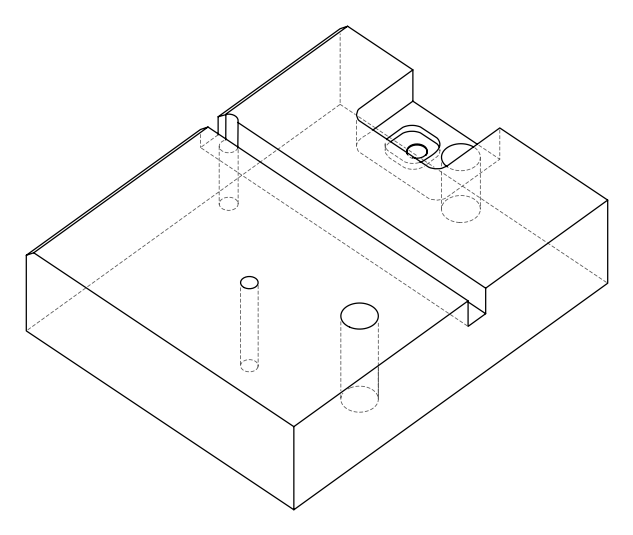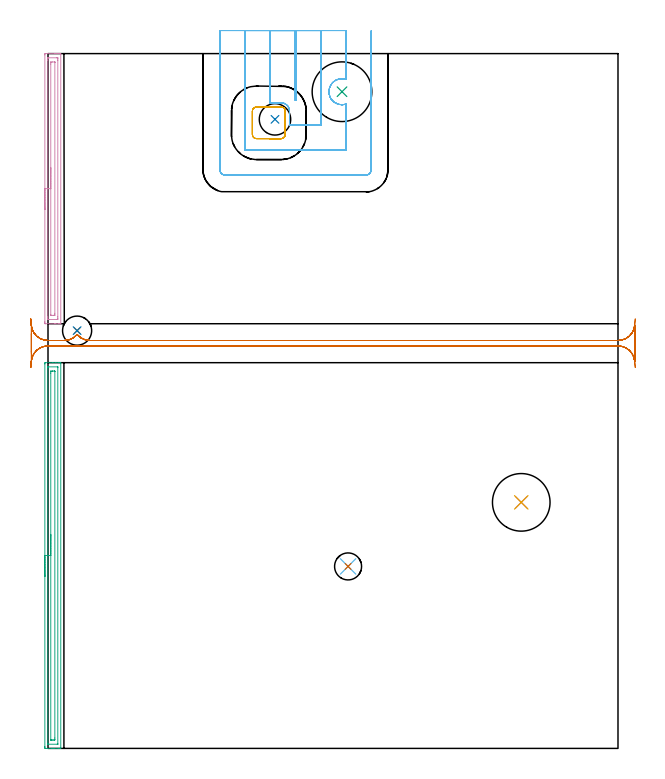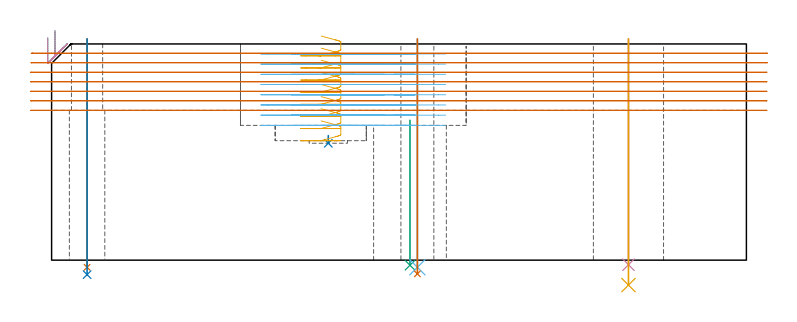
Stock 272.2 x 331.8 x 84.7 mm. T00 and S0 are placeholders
(PLAN: 13 operations, 10 tool changes, 34 min)
(1 DRILL_THROUGH_HOLE_FROM_SOLID_MATERIAL | STEP1HOLE | NXT0301_042 | 0.36 min | 3331 mm3)
(2 DRILL_TO_ENLARGE_THROUGH_HOLE | STEP1HOLE | UGT0301_272 | 0.37 min | 9498 mm3)
(3 INDEXABLE_INSERT_DRILL_THROUGH_HOLE_FROM_SOLID | STEP1HOLE_1 | NXT0302_028 | 0.24 min | 54003 mm3)
(4 INDEXABLE_INSERT_DRILL_THROUGH_HOLE_FROM_SOLID_1 | STEP1HOLE_2 | NXT0302_006 | 0.36 min | 20348 mm3)
(5 DRILL_TO_ENLARGE_THROUGH_HOLE_1 | STEP1HOLE_2 | UGT0301_390 | 0.39 min | 29932 mm3)
(6 DRILL_THROUGH_HOLE_FROM_SOLID_MATERIAL_1 | STEP1HOLE_3 | NXT0301_042 | 0.36 min | 3334 mm3)
(7 DRILL_TO_ENLARGE_THROUGH_HOLE_2 | STEP1HOLE_3 | UGT0301_237 | 0.37 min | 7713 mm3)
(8 INDEXABLE_INSERT_DRILL_BLIND_HOLE_FROM_SOLID | STEP1POCKET | UGT0302_001 | 0.02 min | 6861 mm3)
(9 AREA_MILL | FG_CHAMFER_SURFACE | UGT0205_001 | 4.63 min | 5460 mm3)
(10 AREA_MILL_1 | FG_CHAMFER_SURFACE_1 | UGT0205_001 | 3.3 min | 3863 mm3)
(11 MILL_RECTANGULAR_POCKET | POCKET_RECTANGULAR_STRAIGHT | UGT0201_094 | Follow Part, ap 5, ae 75% | 1.92 min | 36137 mm3)
(12 MILL_SLOT | SLOT_PARTIAL_RECTANGULAR | UGT0201_008 | Follow Part, ap 4, ae 75% | 12.9 min | 128442 mm3)
(13 MILL_RECTANGULAR_SLOT | SLOT_RECTANGULAR | UGT0201_008 | Follow Part, ap 4, ae 75% | 8.75 min | 128257 mm3)
(TOOL NXT0301_042 | Carbide Drill 7.1mm [860.1-0710-057A1-MM 2214] | D7.1 PA140 FL85 Z2)
(TOOL UGT0301_272 | Twist Drill 13.9 mm | D13.9 PA118 FL108 Z2)
(TOOL NXT0302_028 | Index. Insert Drill 28.5mm [880-D2850L32-03] | D28.5 PA176 FL86 Z2)
(TOOL NXT0302_006 | Index. Insert Drill 17.5mm [880-D1750L25-05] | D17.5 PA176 FL88 Z2)
(TOOL UGT0301_390 | Twist Drill 27.5 mm | D27.5 PA118 FL165 Z2)
(TOOL UGT0301_237 | Twist Drill 12.9 mm | D12.9 PA118 FL97 Z2)
(TOOL UGT0302_001 | Indexable Insert Drill 15mm | D15 PA180 FL50 Z2)
(TOOL UGT0205_001 | Chamfer Mill 20 x 3 x 45 deg. | D20 FL50 Z2)
(TOOL UGT0201_094 | End mill 20 mm | D20 FL38 Z4)
(TOOL UGT0201_008 | End Mill 16 mm | D16 FL32 Z4)
(OP 1 DRILL_THROUGH_HOLE_FROM_SOLID_MATERIAL)
G17 G21 G94 G90
T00 M6
G54
G17 G0 G90 X13.9 Y199.5 S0 M3
G43 Z94.7 H1
G94 G81 G98 Z-2.792 F250. R86.7
G80
M5
M2
(OP 2 DRILL_TO_ENLARGE_THROUGH_HOLE)
G17 G21 G94 G90
T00 M6
G54
G17 G0 G90 X13.9 Y199.5 S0 M3
G43 Z94.7 H0
G94 G73 G98 Z-5.676 F250. Q12.911 R86.7
G80
M5
M2
(OP 3 INDEXABLE_INSERT_DRILL_THROUGH_HOLE_FROM_SOLID)
G17 G21 G94 G90
T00 M6
G54
G17 G0 G90 X140.4 Y313.6 S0 M3
G43 Z94.7 H1
G94 G81 G98 Z-1.998 F250. R54.8
G80
M5
M2
(OP 4 INDEXABLE_INSERT_DRILL_THROUGH_HOLE_FROM_SOLID_1)
G17 G21 G94 G90
T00 M6
G54
G17 G0 G90 X226. Y117.5 S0 M3
G43 Z94.7 H1
G94 G81 G98 Z-1.806 F250. R86.7
G80
M5
M2
(OP 5 DRILL_TO_ENLARGE_THROUGH_HOLE_1)
G17 G21 G94 G90
T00 M6
G54
G17 G0 G90 X226. Y117.5 S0 M3
G43 Z94.7 H0
G94 G73 G98 Z-9.762 F250. Q23.615 R86.7
G80
M5
M2
(OP 6 DRILL_THROUGH_HOLE_FROM_SOLID_MATERIAL_1)
G17 G21 G94 G90
T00 M6
G54
G17 G0 G90 X143.3 Y86.9 S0 M3
G43 Z94.7 H1
G94 G81 G98 Z-2.792 F250. R86.7
G80
M5
M2
(OP 7 DRILL_TO_ENLARGE_THROUGH_HOLE_2)
G17 G21 G94 G90
T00 M6
G54
G17 G0 G90 X143.3 Y86.9 S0 M3
G43 Z94.7 H0
G94 G73 G98 Z-5.376 F250. Q12.868 R86.7
G80
M5
M2
(OP 8 INDEXABLE_INSERT_DRILL_BLIND_HOLE_FROM_SOLID)
G17 G21 G94 G90
T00 M6
G54
G17 G0 G90 X108.4 Y300.4 S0 M3
G43 Z94.7 H0
G94 G81 G98 Z45.8 F250. R48.8
G80
M5
M2
(OP 9 AREA_MILL)
G17 G21 G94 G90
T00 M6
G54
G17 G0 G90 X-1.5 Y82.1 S1061 M3
G43 Z94.7 H0
Z87.1
G94 G1 Y82.138 Z86.228 F250.
Y82.252 Z85.364
Y82.441 Z84.512
Y82.703 Z83.68
Y83.037 Z82.874
Y83.44 Z82.1
Y83.909 Z81.364
Y84.44 Z80.672
Y85.029 Z80.029
Y85.672 Z79.44
Y86.364 Z78.909
Y87.1 Z78.44
Y87.874 Z78.037
Y88.68 Z77.703
Y89.512 Z77.441
Y90.364 Z77.252
Y91.228 Z77.138
Y92.1 Z77.1
Y183.592
X-1.498 Y183.911 Z77.101
X-1.493 Y184.19 Z77.104
X-1.186 Y184.2 Z77.41
X2.3 Z80.895
X3.728 Z82.325
X4.915 Z83.509
X5.545 Z84.144
X5.873 Z84.473
X5.988 Y184.198 Z84.58
X6.097 Y184.19 Z84.688
X6.1 Y184.039 Z84.7
Y0.161
X6.097 Y0.01 Z84.688
X5.988 Y0.002 Z84.58
X5.873 Y0. Z84.472
X5.545 Z84.144
X4.915 Z83.509
X2.857 Z81.454
X2.3 Z80.895
X1.707 Z80.302
X-1.098 Z77.499
X-1.186 Y0.001 Z77.41
X-1.493 Y0.01 Z77.104
X-1.498 Y0.289 Z77.101
X-1.5 Y0.608 Z77.1
Y0.929
Y92.1
X-0.086 Z78.514
Y181.807 Z78.515
X-0.084 Y182.136 Z78.516
X-0.082 Y182.176 Z78.518
X-0.08 Y182.188 Z78.52
X-0.056 Y182.192 Z78.544
X0.045 Y182.198 Z78.645
X0.173 Y182.2 Z78.773
X4.533 Y182.199 Z83.133
X4.65 Y182.193 Z83.25
X4.671 Y182.191 Z83.271
X4.679 Y182.153 Z83.279
X4.683 Y182.045 Z83.283
X4.685 Y181.807 Z83.285
Y2.393
X4.684 Y2.064 Z83.284
X4.682 Y2.024 Z83.282
X4.68 Y2.012 Z83.28
X4.656 Y2.008 Z83.256
X4.555 Y2.003 Z83.155
X4.427 Y2. Z83.027
X0.068 Y2.001 Z78.668
X-0.05 Y2.007 Z78.55
X-0.071 Y2.009 Z78.529
X-0.079 Y2.048 Z78.521
X-0.083 Y2.155 Z78.517
X-0.085 Y2.393 Z78.515
X-0.086 Y92.1 Z78.514
X1.328 Z79.928
X1.329 Y179.231 Z79.929
X1.333 Y180.022 Z79.933
X1.335 Y180.118 Z79.935
X1.347 Y180.19 Z79.947
X1.428 Y180.192 Z80.028
X2.127 Y180.199 Z80.727
X2.3 Y180.2 Z80.9
X2.999 Y180.199 Z81.599
X3.172 Y180.194 Z81.772
X3.229 Y180.19 Z81.829
X3.265 Y180.184 Z81.865
X3.267 Y180.124 Z81.867
X3.27 Y180.022 Z81.87
X3.271 Y179.92 Z81.871
Y4.969
X3.267 Y4.178 Z81.867
X3.265 Y4.082 Z81.865
X3.253 Y4.01 Z81.853
X3.172 Y4.008 Z81.772
X2.473 Y4.001 Z81.073
X2.3 Y4. Z80.9
X1.601 Y4.001 Z80.201
X1.428 Y4.006 Z80.028
X1.371 Y4.01 Z79.971
X1.335 Y4.016 Z79.935
X1.333 Y4.076 Z79.933
X1.33 Y4.178 Z79.93
X1.329 Y4.28 Z79.929
X1.328 Y92.1 Z79.928
Y92.972 Z79.967
Y93.837 Z80.08
Y94.688 Z80.269
Y95.52 Z80.532
Y96.326 Z80.865
Y97.1 Z81.268
Y97.836 Z81.737
Y98.528 Z82.268
Y99.171 Z82.857
Y99.76 Z83.501
Y100.292 Z84.193
Y100.76 Z84.928
Y101.163 Z85.702
Y101.497 Z86.508
Y101.759 Z87.34
Y101.948 Z88.192
Y102.062 Z89.057
Y102.1 Z89.928
G0 Z94.7
M5
M2
(OP 10 AREA_MILL_1)
G17 G21 G94 G90
T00 M6
G54
G17 G0 G90 X-1.5 Y257.3 S1061 M3
G43 Z94.7 H0
Z87.1
G94 G1 Y257.338 Z86.228 F250.
Y257.452 Z85.364
Y257.641 Z84.512
Y257.903 Z83.68
Y258.237 Z82.874
Y258.64 Z82.1
Y259.108 Z81.364
Y259.64 Z80.672
Y260.229 Z80.029
Y260.872 Z79.44
Y261.564 Z78.908
Y262.3 Z78.44
Y263.074 Z78.037
Y263.88 Z77.703
Y264.712 Z77.441
Y265.563 Z77.252
Y266.428 Z77.138
Y267.3 Z77.1
Y331.181
X-1.498 Y331.5 Z77.101
X-1.494 Y331.79 Z77.104
X-1.186 Y331.8 Z77.411
X3.172 Z81.766
X3.707 Z82.303
X4.043 Z82.639
X4.578 Z83.174
X4.915 Z83.509
X5.588 Z84.188
X5.858 Z84.457
X5.98 Y331.798 Z84.572
X6.097 Y331.79 Z84.688
X6.1 Y331.627 Z84.7
Y202.973
X6.097 Y202.81 Z84.688
X5.98 Y202.802 Z84.572
X5.858 Y202.8 Z84.457
X5.588 Z84.188
X4.915 Z83.509
X3.707 Z82.303
X3.172 Z81.766
X-1.098 Z77.499
X-1.186 Y202.801 Z77.411
X-1.494 Y202.81 Z77.104
X-1.498 Y203.1 Z77.1
X-1.5 Y203.419
Y203.741
Y267.3
X-0.086 Z78.514
Y328.5
X-0.085 Y329.158 Z78.515
X-0.083 Y329.394 Z78.517
X-0.079 Y329.722 Z78.521
X-0.071 Y329.79 Z78.529
X0.029 Y329.795 Z78.629
X0.162 Y329.799 Z78.762
X4.043 Y329.8 Z82.643
X4.521 Y329.798 Z83.121
X4.648 Y329.793 Z83.248
X4.673 Y329.791 Z83.273
X4.679 Y329.747 Z83.279
X4.682 Y329.632 Z83.282
X4.684 Y329.394 Z83.284
X4.686 Y328.735 Z83.286
Y328.5
Y206.1
X4.685 Y205.442 Z83.285
X4.683 Y205.206 Z83.283
X4.679 Y204.878 Z83.279
X4.671 Y204.81 Z83.271
X4.571 Y204.805 Z83.171
X4.438 Y204.801 Z83.038
X0.557 Y204.8 Z79.157
X0.079 Y204.802 Z78.679
X-0.048 Y204.807 Z78.552
X-0.073 Y204.809 Z78.527
X-0.079 Y204.853 Z78.521
X-0.083 Y204.968 Z78.517
X-0.085 Y205.206 Z78.515
X-0.086 Y205.865 Z78.514
Y206.1
Y267.3
X1.328 Z79.928
X1.329 Y326.816 Z79.929
X1.332 Y327.607 Z79.932
X1.334 Y327.703 Z79.934
X1.341 Y327.79 Z79.941
X1.428 Y327.792 Z80.028
X2.112 Y327.799 Z80.712
X3.172 Z81.772
X3.234 Y327.797 Z81.834
X3.256 Y327.794 Z81.856
X3.264 Y327.791 Z81.864
X3.266 Y327.776 Z81.866
X3.269 Y327.709 Z81.869
X3.271 Y327.607 Z81.871
Y327.505
Y207.784
X3.268 Y206.993 Z81.868
X3.265 Y206.897 Z81.865
X3.259 Y206.81 Z81.859
X3.172 Y206.808 Z81.772
X2.488 Y206.801 Z81.088
X1.428 Z80.028
X1.366 Y206.803 Z79.966
X1.344 Y206.806 Z79.944
X1.336 Y206.809 Z79.936
X1.334 Y206.824 Z79.934
X1.331 Y206.891 Z79.931
X1.329 Y206.993 Z79.929
X1.328 Y207.095 Z79.928
Y267.3
Y268.172 Z79.966
Y269.036 Z80.08
Y269.888 Z80.269
Y270.72 Z80.532
Y271.526 Z80.865
Y272.3 Z81.268
Y273.036 Z81.737
Y273.728 Z82.268
Y274.371 Z82.857
Y274.96 Z83.501
Y275.491 Z84.193
Y275.96 Z84.928
Y276.363 Z85.702
Y276.697 Z86.508
Y276.959 Z87.34
Y277.148 Z88.192
Y277.262 Z89.057
Y277.3 Z89.928
G0 Z94.7
M5
M2
(OP 11 MILL_RECTANGULAR_POCKET)
G17 G21 G94 G90
T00 M6
G54
G17 G0 G90 X105.62 Y291.2 S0 M3
G43 Z94.795 H0
Z87.795
G94 G1 X111.3 Z86.273 F250.
X111.442 Z86.235
X111.795 Y291.257 Z86.139
X112.132 Y291.376 Z86.043
X112.443 Y291.553 Z85.948
X112.718 Y291.782 Z85.852
X112.947 Y292.057 Z85.756
X113.124 Y292.368 Z85.66
X113.243 Y292.705 Z85.564
X113.3 Y293.058 Z85.468
Y304.442 Z82.418
X113.243 Y304.795 Z82.322
X113.124 Y305.132 Z82.226
X112.947 Y305.443 Z82.131
X112.718 Y305.718 Z82.035
X112.443 Y305.947 Z81.939
X112.132 Y306.124 Z81.843
X111.795 Y306.243 Z81.747
X111.442 Y306.3 Z81.651
X111.3 Z81.613
X105.45 Z80.046
X99.6 F500.
G3 X97.6 Y304.3 R2.
G1 Y293.2
G3 X99.6 Y291.2 R2.
G1 X111.3
G3 X113.3 Y293.2 R2.
G1 Y304.3
G3 X111.3 Y306.3 R2.
G1 X105.45
X104.45
G0 X105.62 Y291.2 Z83.046
G1 X111.3 Z81.524 F250.
X111.442 Z81.486
X111.795 Y291.257 Z81.39
X112.132 Y291.376 Z81.294
X112.443 Y291.553 Z81.198
X112.718 Y291.782 Z81.102
X112.947 Y292.057 Z81.006
X113.124 Y292.368 Z80.911
X113.243 Y292.705 Z80.815
X113.3 Y293.058 Z80.719
Y304.442 Z77.669
X113.243 Y304.795 Z77.573
X113.124 Y305.132 Z77.477
X112.947 Y305.443 Z77.381
X112.718 Y305.718 Z77.285
X112.443 Y305.947 Z77.189
X112.132 Y306.124 Z77.094
X111.795 Y306.243 Z76.998
X111.442 Y306.3 Z76.902
X111.3 Z76.864
X105.45 Z75.296
X99.6 F500.
G3 X97.6 Y304.3 R2.
G1 Y293.2
G3 X99.6 Y291.2 R2.
G1 X111.3
G3 X113.3 Y293.2 R2.
G1 Y304.3
G3 X111.3 Y306.3 R2.
G1 X105.45
X104.45
G0 X105.62 Y291.2 Z78.296
G1 X111.3 Z76.774 F250.
X111.442 Z76.736
X111.795 Y291.257 Z76.641
X112.132 Y291.376 Z76.545
X112.443 Y291.553 Z76.449
X112.718 Y291.782 Z76.353
X112.947 Y292.057 Z76.257
X113.124 Y292.368 Z76.161
X113.243 Y292.705 Z76.065
X113.3 Y293.058 Z75.969
Y304.442 Z72.919
X113.243 Y304.795 Z72.823
X113.124 Y305.132 Z72.728
X112.947 Y305.443 Z72.632
X112.718 Y305.718 Z72.536
X112.443 Y305.947 Z72.44
X112.132 Y306.124 Z72.344
X111.795 Y306.243 Z72.248
X111.442 Y306.3 Z72.152
X111.3 Z72.114
X105.45 Z70.547
X99.6 F500.
G3 X97.6 Y304.3 R2.
G1 Y293.2
G3 X99.6 Y291.2 R2.
G1 X111.3
G3 X113.3 Y293.2 R2.
G1 Y304.3
G3 X111.3 Y306.3 R2.
G1 X105.45
X104.45
G0 X105.62 Y291.2 Z73.547
G1 X111.3 Z72.025 F250.
X111.442 Z71.987
X111.795 Y291.257 Z71.891
X112.132 Y291.376 Z71.795
X112.443 Y291.553 Z71.699
X112.718 Y291.782 Z71.604
X112.947 Y292.057 Z71.508
X113.124 Y292.368 Z71.412
X113.243 Y292.705 Z71.316
X113.3 Y293.058 Z71.22
Y304.442 Z68.17
X113.243 Y304.795 Z68.074
X113.124 Y305.132 Z67.978
X112.947 Y305.443 Z67.882
X112.718 Y305.718 Z67.786
X112.443 Y305.947 Z67.691
X112.132 Y306.124 Z67.595
X111.795 Y306.243 Z67.499
X111.442 Y306.3 Z67.403
X111.3 Z67.365
X105.45 Z65.798
X99.6 F500.
G3 X97.6 Y304.3 R2.
G1 Y293.2
G3 X99.6 Y291.2 R2.
G1 X111.3
G3 X113.3 Y293.2 R2.
G1 Y304.3
G3 X111.3 Y306.3 R2.
G1 X105.45
X104.45
G0 X105.62 Y291.2 Z68.798
G1 X111.3 Z67.276 F250.
X111.442 Z67.238
X111.795 Y291.257 Z67.142
X112.132 Y291.376 Z67.046
X112.443 Y291.553 Z66.95
X112.718 Y291.782 Z66.854
X112.947 Y292.057 Z66.758
X113.124 Y292.368 Z66.662
X113.243 Y292.705 Z66.567
X113.3 Y293.058 Z66.471
Y304.442 Z63.421
X113.243 Y304.795 Z63.325
X113.124 Y305.132 Z63.229
X112.947 Y305.443 Z63.133
X112.718 Y305.718 Z63.037
X112.443 Y305.947 Z62.941
X112.132 Y306.124 Z62.845
X111.795 Y306.243 Z62.749
X111.442 Y306.3 Z62.654
X111.3 Z62.616
X105.45 Z61.048
X99.6 F500.
G3 X97.6 Y304.3 R2.
G1 Y293.2
G3 X99.6 Y291.2 R2.
G1 X111.3
G3 X113.3 Y293.2 R2.
G1 Y304.3
G3 X111.3 Y306.3 R2.
G1 X105.45
X104.45
G0 X105.62 Y291.2 Z64.048
G1 X111.3 Z62.526 F250.
X111.442 Z62.488
X111.795 Y291.257 Z62.392
X112.132 Y291.376 Z62.296
X112.443 Y291.553 Z62.201
X112.718 Y291.782 Z62.105
X112.947 Y292.057 Z62.009
X113.124 Y292.368 Z61.913
X113.243 Y292.705 Z61.817
X113.3 Y293.058 Z61.721
Y304.442 Z58.671
X113.243 Y304.795 Z58.575
X113.124 Y305.132 Z58.479
X112.947 Y305.443 Z58.384
X112.718 Y305.718 Z58.288
X112.443 Y305.947 Z58.192
X112.132 Y306.124 Z58.096
X111.795 Y306.243 Z58.
X111.442 Y306.3 Z57.904
X111.3 Z57.866
X105.45 Z56.299
X99.6 F500.
G3 X97.6 Y304.3 R2.
G1 Y293.2
G3 X99.6 Y291.2 R2.
G1 X111.3
G3 X113.3 Y293.2 R2.
G1 Y304.3
G3 X111.3 Y306.3 R2.
G1 X105.45
X104.45
G0 X105.62 Y291.2 Z59.299
G1 X111.3 Z57.777 F250.
X111.442 Z57.739
X111.795 Y291.257 Z57.643
X112.132 Y291.376 Z57.547
X112.443 Y291.553 Z57.451
X112.718 Y291.782 Z57.355
X112.947 Y292.057 Z57.259
X113.124 Y292.368 Z57.164
X113.243 Y292.705 Z57.068
X113.3 Y293.058 Z56.972
Y304.442 Z53.922
X113.243 Y304.795 Z53.826
X113.124 Y305.132 Z53.73
X112.947 Y305.443 Z53.634
X112.718 Y305.718 Z53.538
X112.443 Y305.947 Z53.442
X112.132 Y306.124 Z53.347
X111.795 Y306.243 Z53.251
X111.442 Y306.3 Z53.155
X111.3 Z53.117
X105.45 Z51.549
X99.6 F500.
G3 X97.6 Y304.3 R2.
G1 Y293.2
G3 X99.6 Y291.2 R2.
G1 X111.3
G3 X113.3 Y293.2 R2.
G1 Y304.3
G3 X111.3 Y306.3 R2.
G1 X105.45
X104.45
G0 X105.62 Y291.2 Z54.549
G1 X111.3 Z53.027 F250.
X111.442 Z52.989
X111.795 Y291.257 Z52.894
X112.132 Y291.376 Z52.798
X112.443 Y291.553 Z52.702
X112.718 Y291.782 Z52.606
X112.947 Y292.057 Z52.51
X113.124 Y292.368 Z52.414
X113.243 Y292.705 Z52.318
X113.3 Y293.058 Z52.222
Y304.442 Z49.172
X113.243 Y304.795 Z49.077
X113.124 Y305.132 Z48.981
X112.947 Y305.443 Z48.885
X112.718 Y305.718 Z48.789
X112.443 Y305.947 Z48.693
X112.132 Y306.124 Z48.597
X111.795 Y306.243 Z48.501
X111.442 Y306.3 Z48.405
X111.3 Z48.368
X105.45 Z46.8
X99.6 F500.
G3 X97.6 Y304.3 R2.
G1 Y293.2
G3 X99.6 Y291.2 R2.
G1 X111.3
G3 X113.3 Y293.2 R2.
G1 Y304.3
G3 X111.3 Y306.3 R2.
G1 X105.45
X104.45
G0 Z94.795
M5
M2
(OP 12 MILL_SLOT)
G17 G21 G94 G90
T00 M6
G54
G17 G0 G90 X118. Y342.8 S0 M3
G43 Z94.795 H0
Z80.796
G94 G1 Y339.8 F250.
Y309.7 F500.
X118.4
Y339.8
Y342.8 F250.
X106.
Y339.8
Y308.3 F500.
X110.233
X111.342 Y308.312
G2 X112.642 Y308.08 R5.367
X113.744 Y307.483 R5.42
X114.51 Y306.71 R6.03
X115.147 Y305.445 R5.328
X115.312 Y304.068 R6.077
G1 X115.3 Y303.42
Y297.7
X130.4
Y339.8
Y342.8 F250.
X94.
Y339.8
Y285.7 F500.
X142.4
Y307.681
G2 X136.762 Y308.522 R6.242
X134.673 Y311.1 R6.283
X137.076 Y318.891 R6.276
X142.4 Y319.518 R6.252
G1 Y339.8
Y342.8 F250.
X82.
Y339.8
Y276.5 F500.
G3 X84.8 Y273.7 R2.8
G1 X151.6
G3 X154.4 Y276.5 R2.8
G1 Y339.8
Y342.8 F250.
G0 X118. Z76.796
G1 Y339.8
Y309.7 F500.
X118.4
Y339.8
Y342.8 F250.
X106.
Y339.8
Y308.3 F500.
X110.233
X111.342 Y308.312
G2 X111.754 Y308.274 R5.367
X112.642 Y308.079 R5.363
X113.744 Y307.483 R5.42
X114.51 Y306.71 R6.03
X115.147 Y305.445 R5.328
X115.312 Y304.068 R6.077
G1 X115.3 Y303.42
Y297.7
X130.4
Y339.8
Y342.8 F250.
X94.
Y339.8
Y285.7 F500.
X142.4
Y307.681
G2 X136.762 Y308.522 R6.242
X134.673 Y311.1 R6.283
X137.076 Y318.891 R6.276
X142.4 Y319.518 R6.252
G1 Y339.8
Y342.8 F250.
X82.
Y339.8
Y276.5 F500.
G3 X84.8 Y273.7 R2.8
G1 X151.6
G3 X154.4 Y276.5 R2.8
G1 Y339.8
Y342.8 F250.
G0 X118. Z72.797
G1 Y339.8
Y309.7 F500.
X118.4
Y339.8
Y342.8 F250.
X106.
Y339.8
Y308.3 F500.
X110.233
X111.342 Y308.312
G2 X111.755 Y308.274 R5.368
X112.642 Y308.079 R5.363
X113.744 Y307.483 R5.401
X114.51 Y306.71 R6.03
X115.147 Y305.445 R5.344
X115.312 Y304.068 R6.077
G1 X115.3 Y303.42
Y297.7
X130.4
Y339.8
Y342.8 F250.
X94.
Y339.8
Y285.7 F500.
X142.4
Y307.681
G2 X136.762 Y308.522 R6.242
X134.673 Y311.1 R6.283
X137.076 Y318.891 R6.276
X142.4 Y319.517 R6.252
G1 Y339.8
Y342.8 F250.
X82.
Y339.8
Y276.5 F500.
G3 X84.8 Y273.7 R2.8
G1 X151.6
G3 X154.4 Y276.5 R2.8
G1 Y339.8
Y342.8 F250.
G0 X118. Z68.798
G1 Y339.8
Y309.7 F500.
X118.4
Y339.8
Y342.8 F250.
X106.
Y339.8
Y308.3 F500.
X110.233
X111.342 Y308.312
G2 X111.756 Y308.274 R5.368
X112.641 Y308.08 R5.365
G1 X112.802 Y308.013
G2 X113.744 Y307.483 R5.43
X114.51 Y306.71 R6.03
X115.147 Y305.445 R5.344
X115.312 Y304.068 R6.077
G1 X115.3 Y303.42
Y297.7
X130.4
Y339.8
Y342.8 F250.
X94.
Y339.8
Y285.7 F500.
X142.4
Y307.681
G2 X136.762 Y308.522 R6.242
X134.673 Y311.1 R6.283
X137.076 Y318.891 R6.276
X142.4 Y319.517 R6.252
G1 Y339.8
Y342.8 F250.
X82.
Y339.8
Y276.5 F500.
G3 X84.8 Y273.7 R2.8
G1 X151.6
G3 X154.4 Y276.5 R2.8
G1 Y339.8
Y342.8 F250.
G0 X118. Z64.798
G1 Y339.8
Y309.7 F500.
X118.4
Y339.8
Y342.8 F250.
X106.
Y339.8
Y308.3 F500.
X111.346 Y308.312
G2 X111.753 Y308.274 R5.365
X112.643 Y308.079 R5.362
X113.742 Y307.484 R5.43
X114.251 Y307.004 R6.013
X114.51 Y306.71 R6.03
X115.147 Y305.445 R5.328
X115.312 Y304.068 R6.077
G1 X115.3 Y303.42
Y297.7
X130.4
Y339.8
Y342.8 F250.
X94.
Y339.8
Y285.7 F500.
X142.4
Y307.681
G2 X136.762 Y308.522 R6.242
X134.673 Y311.1 R6.283
X137.09 Y318.9 R6.278
X137.967 Y319.355 R6.252
X142.4 Y319.514 R6.261
G1 Y339.8
Y342.8 F250.
X82.
Y339.8
Y276.5 F500.
G3 X84.8 Y273.7 R2.8
G1 X151.6
G3 X154.4 Y276.5 R2.8
G1 Y339.8
Y342.8 F250.
G0 X118. Z60.799
G1 Y339.8
Y309.7 F500.
X118.4
Y339.8
Y342.8 F250.
X106.
Y339.8
Y308.3 F500.
X111.344 Y308.312
G2 X111.755 Y308.274 R5.367
X112.642 Y308.079 R5.362
X113.742 Y307.484 R5.412
X114.251 Y307.004 R6.013
X114.51 Y306.71 R6.03
X115.147 Y305.445 R5.328
X115.312 Y304.068 R6.077
G1 X115.3 Y303.42
Y297.7
X130.4
Y339.8
Y342.8 F250.
X94.
Y339.8
Y285.7 F500.
X142.4
Y307.681
G2 X136.762 Y308.522 R6.242
X134.673 Y311.1 R6.283
X137.09 Y318.899 R6.278
X138.169 Y319.435 R6.253
X142.4 Y319.514 R6.261
G1 Y339.8
Y342.8 F250.
X82.
Y339.8
Y276.5 F500.
G3 X84.8 Y273.7 R2.8
G1 X151.6
G3 X154.4 Y276.5 R2.8
G1 Y339.8
Y342.8 F250.
G0 X118. Z56.799
G1 Y339.8
Y309.7 F500.
X118.4
Y339.8
Y342.8 F250.
X106.
Y339.8
Y308.3 F500.
X110.233
X111.342 Y308.312
G2 X111.755 Y308.274 R5.367
X112.642 Y308.079 R5.364
X113.744 Y307.483 R5.412
X114.51 Y306.71 R6.03
X115.147 Y305.445 R5.328
X115.312 Y304.068 R6.077
G1 X115.3 Y303.42
Y297.7
X130.4
Y339.8
Y342.8 F250.
X94.
Y339.8
Y285.7 F500.
X142.4
Y307.681
G2 X136.762 Y308.522 R6.242
X134.673 Y311.1 R6.283
X137.076 Y318.891 R6.276
X142.4 Y319.517 R6.253
G1 Y339.8
Y342.8 F250.
X82.
Y339.8
Y276.5 F500.
G3 X84.8 Y273.7 R2.8
G1 X151.6
G3 X154.4 Y276.5 R2.8
G1 Y339.8
Y342.8 F250.
G0 X118. Z52.8
G1 Y339.8
Y309.7 F500.
X118.4
Y339.8
Y342.8 F250.
X106.
Y339.8
Y308.3 F500.
X111.342 Y308.312
G2 X112.548 Y308.108 R5.415
G1 X112.641 Y308.08
G2 X113.744 Y307.483 R5.394
X114.51 Y306.71 R6.271
X115.111 Y305.545 R5.343
G1 X115.147 Y305.445
G2 X115.312 Y304.068 R6.105
G1 X115.3 Y303.42
Y297.7
X130.4
Y339.8
Y342.8 F250.
X94.
Y339.8
Y285.7 F500.
X142.4
Y307.685
G2 X138.279 Y307.724 R6.272
X136.981 Y308.372 R6.242
X135.31 Y309.979 R6.282
X134.673 Y311.1 R6.283
X134.524 Y311.479 R6.276
X137.076 Y318.891 R6.276
X142.4 Y319.518 R6.252
G1 Y339.8
Y342.8 F250.
X82.
Y339.8
Y276.5 F500.
G3 X84.8 Y273.7 R2.8
G1 X151.6
G3 X154.4 Y276.5 R2.8
G1 Y339.8
Y342.8 F250.
G0 Z94.795
M5
M2
(OP 13 MILL_RECTANGULAR_SLOT)
G17 G21 G94 G90
T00 M6
G54
G17 G0 G90 X280.43 Y205.096 S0 M3
G43 Z94.795 H0
Z81.067
G94 G1 X280.17 Y202.108 F250.
G2 X272.2 Y194.8 R8. F500.
G1 X20.017
G2 X13.9 Y197.644 R8.
X7.783 Y194.8 R8.
G1 X0.
G2 X-7.537 Y200.117 R8.
G1 X-7.565 Y200.127
G3 X-8. Y197.526 R8.
G1 Y189.446
G3 X-7.57 Y186.859 R8.
G1 X-7.542 Y186.869
G2 X0. Y192.2 R8.
G1 X272.2
G2 X280.17 Y184.892 R8.
G1 X280.43 Y181.904 F250.
G0 Y205.096 Z77.339
G1 X280.17 Y202.108
G2 X272.2 Y194.8 R8. F500.
G1 X20.017
G2 X13.9 Y197.644 R8.
X7.783 Y194.8 R8.
G1 X0.
G2 X-7.969 Y202.096 R8.
G1 X-7.999 Y202.097
X-8. Y201.971
Y185.046
X-7.999 Y184.906
X-7.969
G2 X0. Y192.2 R8.
G1 X272.2
G2 X280.17 Y184.892 R8.
G1 X280.43 Y181.904 F250.
G0 Z94.795
X-8.23 Y181.903
Z73.612
G1 X-7.97 Y184.892
G2 X0. Y192.2 R8. F500.
G1 X272.2
G2 X280.17 Y184.892 R8.
G1 X280.2
Y202.108
X280.17
G2 X272.2 Y194.8 R8.
G1 X20.017
G2 X13.9 Y197.644 R8.
X7.783 Y194.8 R8.
G1 X0.
G2 X-7.97 Y202.108 R8.
G1 X-8.23 Y205.097 F250.
G0 Y181.903 Z69.884
G1 X-7.97 Y184.892
G2 X0. Y192.2 R8. F500.
G1 X272.2
G2 X280.17 Y184.892 R8.
G1 X280.2
Y202.108
X280.17
G2 X272.2 Y194.8 R8.
G1 X20.017
G2 X13.9 Y197.644 R8.
X7.783 Y194.8 R8.
G1 X0.
G2 X-7.97 Y202.108 R8.
G1 X-8.23 Y205.097 F250.
G0 Y181.903 Z66.156
G1 X-7.97 Y184.892
G2 X0. Y192.2 R8. F500.
G1 X272.2
G2 X280.17 Y184.892 R8.
G1 X280.2
Y202.108
X280.17
G2 X272.2 Y194.8 R8.
G1 X20.017
G2 X13.9 Y197.644 R8.
X7.783 Y194.8 R8.
G1 X0.
G2 X-7.97 Y202.108 R8.
G1 X-8.23 Y205.097 F250.
G0 Y181.903 Z62.428
G1 X-7.97 Y184.892
G2 X0. Y192.2 R8. F500.
G1 X272.2
G2 X280.17 Y184.892 R8.
G1 X280.2
Y202.108
X280.17
G2 X272.2 Y194.8 R8.
G1 X20.017
G2 X13.9 Y197.644 R8.
X7.783 Y194.8 R8.
G1 X0.
G2 X-7.97 Y202.108 R8.
G1 X-8.23 Y205.097 F250.
G0 Y181.903 Z58.7
G1 X-7.97 Y184.892
G2 X0. Y192.2 R8. F500.
G1 X272.2
G2 X280.17 Y184.892 R8.
G1 X280.2
Y202.108
X280.17
G2 X272.2 Y194.8 R8.
G1 X20.017
G2 X13.9 Y197.644 R8.
X7.783 Y194.8 R8.
G1 X0.
G2 X-7.97 Y202.108 R8.
G1 X-8.23 Y205.097 F250.
G0 Z94.795
M5
M2
